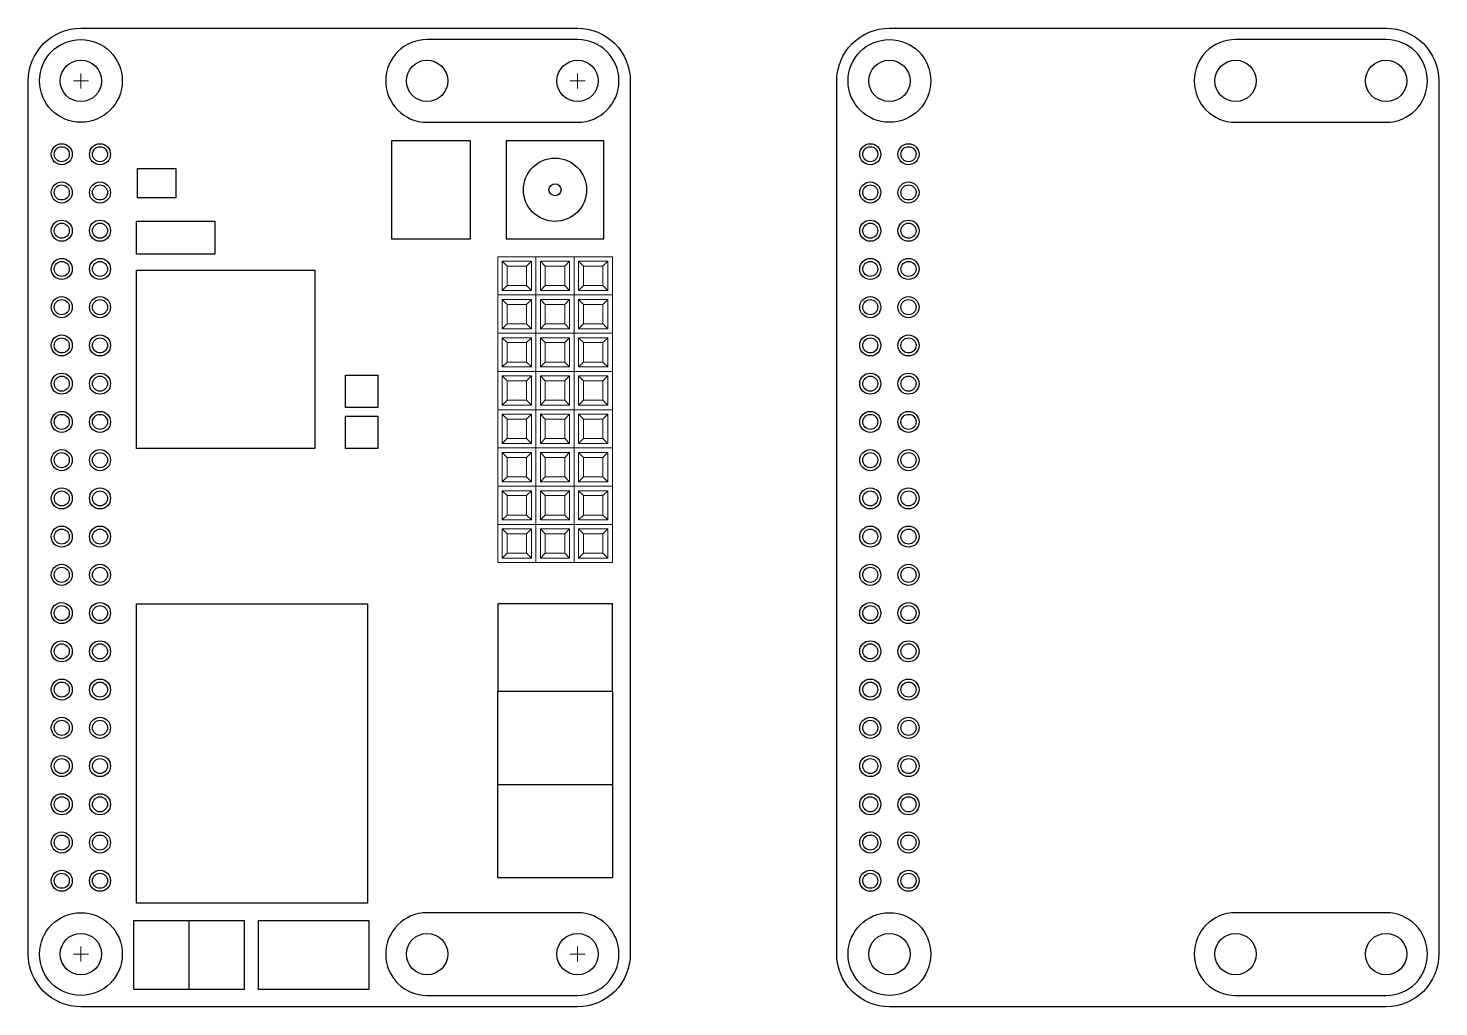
# Model space of a CAD drawing. Header units: millimetres. Extents: x 28.8 to 122.5, y 41.1 to 106.1.
import ezdxf

# ---------------------------------------------------------------- set-up
doc = ezdxf.new("R2010")
doc.units = ezdxf.units.MM
doc.layers.add('1', color=60, linetype='Continuous')
doc.layers.add('1U', color=110, linetype='Continuous')
doc.layers.add('BODY', color=7, linetype='Continuous', lineweight=18)

# ---------------------------------------------------------------- blocks, each defined once
blk = doc.blocks.new('ee')
at = {"layer": 'BODY', "color": 252, "linetype": 'ByBlock', "true_color": 0x939598}
for p, q in [((0.625, 1.915), (0.3, 2.24)), ((1.915, 1.915), (2.24, 2.24)), ((0.625, 0.625), (0.3, 0.3)), ((1.915, 0.625), (2.24, 0.3))]:
    blk.add_line(p, q, dxfattribs=at)
for points in [[(0, 0), (2.54, 0), (2.54, 2.54), (0, 2.54)], [(0.3, 0.3), (2.24, 0.3), (2.24, 2.24), (0.3, 2.24)], [(0.625, 0.625), (1.915, 0.625), (1.915, 1.915), (0.625, 1.915)]]:
    blk.add_lwpolyline(points, close=True, dxfattribs=at)

msp = doc.modelspace()

# ---------------------------------------------------------------- linework, layer by layer
at = {"layer": '1', "color": 252, "linetype": 'ByBlock', "true_color": 0x939598}
for p, q in [((60.005, 55.854), (67.625, 55.854)), ((39.494, 46.816), (39.494, 42.223))]:
    msp.add_line(p, q, dxfattribs=at)
for points in [[(65.315, 105.33), (55.315, 105.33, 1), (55.315, 99.83), (65.315, 99.83, 1)], [(119.031, 105.33), (109.031, 105.33, 1), (109.031, 99.83), (119.031, 99.83, 1)], [(65.315, 47.33), (55.315, 47.33, 1), (55.315, 41.83), (65.315, 41.83, 1)], [(119.031, 47.33), (109.031, 47.33, 1), (109.031, 41.83), (119.031, 41.83, 1)]]:
    msp.add_lwpolyline(points, format="xyb", close=True, dxfattribs=at)
for points in [[(58.193, 98.6), (52.945, 98.6), (52.945, 92.1), (58.193, 92.1)], [(67.065, 92.1), (67.065, 98.6), (60.565, 98.6), (60.565, 92.1)], [(36.066, 96.751), (38.612, 96.751), (38.612, 94.823), (36.066, 94.823)], [(36.005, 93.263), (41.217, 93.263), (41.217, 91.063), (36.005, 91.063)], [(36.005, 90.016), (47.85, 90.016), (47.85, 78.17), (36.005, 78.17)], [(49.895, 83.026), (52.037, 83.026), (52.037, 80.884), (49.895, 80.884)], [(49.895, 80.313), (52.037, 80.313), (52.037, 78.17), (49.895, 78.17)], [(36.005, 67.845), (51.365, 67.845), (51.365, 47.953), (36.005, 47.953)], [(60.005, 62.052), (67.625, 62.052), (67.625, 67.845), (60.005, 67.845)], [(60.005, 62.052), (67.625, 62.052), (67.625, 49.655), (60.005, 49.655)], [(35.829, 46.816), (43.158, 46.816), (43.158, 42.223), (35.829, 42.223)], [(44.119, 46.816), (51.447, 46.816), (51.447, 42.223), (44.119, 42.223)]]:
    msp.add_lwpolyline(points, close=True, dxfattribs=at)
for centre, radius in [((31.045, 97.71), 0.7), ((33.585, 97.71), 0.7), ((84.761, 97.71), 0.7), ((87.301, 97.71), 0.7), ((31.045, 97.71), 0.5), ((33.585, 97.71), 0.5), ((84.761, 97.71), 0.5), ((87.301, 97.71), 0.5), ((63.815, 95.35), 2.1), ((31.045, 95.17), 0.7), ((31.045, 95.17), 0.5), ((33.585, 95.17), 0.7), ((33.585, 95.17), 0.5), ((63.815, 95.35), 0.4), ((84.761, 95.17), 0.7), ((84.761, 95.17), 0.5), ((87.301, 95.17), 0.7), ((87.301, 95.17), 0.5), ((31.045, 92.63), 0.7), ((31.045, 92.63), 0.5), ((33.585, 92.63), 0.7), ((33.585, 92.63), 0.5), ((84.761, 92.63), 0.7), ((84.761, 92.63), 0.5), ((87.301, 92.63), 0.7), ((87.301, 92.63), 0.5), ((31.045, 90.09), 0.7), ((31.045, 90.09), 0.5), ((33.585, 90.09), 0.7), ((33.585, 90.09), 0.5), ((84.761, 90.09), 0.7), ((84.761, 90.09), 0.5), ((87.301, 90.09), 0.7), ((87.301, 90.09), 0.5), ((31.045, 87.55), 0.7), ((33.585, 87.55), 0.7), ((84.761, 87.55), 0.7), ((87.301, 87.55), 0.7), ((31.045, 87.55), 0.5), ((33.585, 87.55), 0.5), ((84.761, 87.55), 0.5), ((87.301, 87.55), 0.5), ((31.045, 85.01), 0.7), ((31.045, 85.01), 0.5), ((33.585, 85.01), 0.7), ((33.585, 85.01), 0.5), ((84.761, 85.01), 0.7), ((84.761, 85.01), 0.5), ((87.301, 85.01), 0.7), ((87.301, 85.01), 0.5), ((31.045, 82.47), 0.7), ((31.045, 82.47), 0.5), ((33.585, 82.47), 0.7), ((33.585, 82.47), 0.5), ((84.761, 82.47), 0.7), ((84.761, 82.47), 0.5), ((87.301, 82.47), 0.7), ((87.301, 82.47), 0.5), ((31.045, 79.93), 0.7), ((33.585, 79.93), 0.7), ((84.761, 79.93), 0.7), ((87.301, 79.93), 0.7), ((31.045, 79.93), 0.5), ((33.585, 79.93), 0.5), ((84.761, 79.93), 0.5), ((87.301, 79.93), 0.5), ((31.045, 77.39), 0.7), ((31.045, 77.39), 0.5), ((33.585, 77.39), 0.7), ((33.585, 77.39), 0.5), ((84.761, 77.39), 0.7), ((84.761, 77.39), 0.5), ((87.301, 77.39), 0.7), ((87.301, 77.39), 0.5), ((31.045, 74.85), 0.7), ((31.045, 74.85), 0.5), ((33.585, 74.85), 0.7), ((33.585, 74.85), 0.5), ((84.761, 74.85), 0.7), ((84.761, 74.85), 0.5), ((87.301, 74.85), 0.7), ((87.301, 74.85), 0.5), ((31.045, 72.31), 0.7), ((31.045, 72.31), 0.5), ((33.585, 72.31), 0.7), ((33.585, 72.31), 0.5), ((84.761, 72.31), 0.7), ((84.761, 72.31), 0.5), ((87.301, 72.31), 0.7), ((87.301, 72.31), 0.5), ((31.045, 69.77), 0.7), ((33.585, 69.77), 0.7), ((84.761, 69.77), 0.7), ((87.301, 69.77), 0.7), ((31.045, 69.77), 0.5), ((33.585, 69.77), 0.5), ((84.761, 69.77), 0.5), ((87.301, 69.77), 0.5), ((31.045, 67.23), 0.7), ((31.045, 67.23), 0.5), ((33.585, 67.23), 0.7), ((33.585, 67.23), 0.5), ((84.761, 67.23), 0.7), ((84.761, 67.23), 0.5), ((87.301, 67.23), 0.7), ((87.301, 67.23), 0.5), ((31.045, 64.69), 0.7), ((31.045, 64.69), 0.5), ((33.585, 64.69), 0.7), ((33.585, 64.69), 0.5), ((84.761, 64.69), 0.7), ((84.761, 64.69), 0.5), ((87.301, 64.69), 0.7), ((87.301, 64.69), 0.5), ((31.045, 62.15), 0.7), ((33.585, 62.15), 0.7), ((84.761, 62.15), 0.7), ((87.301, 62.15), 0.7), ((31.045, 62.15), 0.5), ((33.585, 62.15), 0.5), ((84.761, 62.15), 0.5), ((87.301, 62.15), 0.5), ((31.045, 59.61), 0.7), ((31.045, 59.61), 0.5), ((33.585, 59.61), 0.7), ((33.585, 59.61), 0.5), ((84.761, 59.61), 0.7), ((84.761, 59.61), 0.5), ((87.301, 59.61), 0.7), ((87.301, 59.61), 0.5), ((31.045, 57.07), 0.7), ((31.045, 57.07), 0.5), ((33.585, 57.07), 0.7), ((33.585, 57.07), 0.5), ((84.761, 57.07), 0.7), ((84.761, 57.07), 0.5), ((87.301, 57.07), 0.7), ((87.301, 57.07), 0.5), ((31.045, 54.53), 0.7), ((31.045, 54.53), 0.5), ((33.585, 54.53), 0.7), ((33.585, 54.53), 0.5), ((84.761, 54.53), 0.7), ((84.761, 54.53), 0.5), ((87.301, 54.53), 0.7), ((87.301, 54.53), 0.5), ((31.045, 51.99), 0.7), ((31.045, 51.99), 0.5), ((33.585, 51.99), 0.7), ((33.585, 51.99), 0.5), ((84.761, 51.99), 0.7), ((84.761, 51.99), 0.5), ((87.301, 51.99), 0.7), ((87.301, 51.99), 0.5), ((31.045, 49.45), 0.7), ((31.045, 49.45), 0.5), ((33.585, 49.45), 0.7), ((33.585, 49.45), 0.5), ((84.761, 49.45), 0.7), ((84.761, 49.45), 0.5), ((87.301, 49.45), 0.7), ((87.301, 49.45), 0.5)]:
    msp.add_circle(centre, radius, dxfattribs=at)
at = {"layer": '1U', "color": 252, "linetype": 'ByBlock', "true_color": 0x939598}
for centre, radius in [((32.315, 102.58), 2.75), ((86.031, 102.58), 2.75), ((32.315, 102.58), 1.375), ((55.315, 102.58), 1.375), ((65.315, 102.58), 1.375), ((86.031, 102.58), 1.375), ((109.031, 102.58), 1.375), ((119.031, 102.58), 1.375), ((32.315, 44.58), 2.75), ((86.031, 44.58), 2.75), ((32.315, 44.58), 1.375), ((55.315, 44.58), 1.375), ((65.315, 44.58), 1.375), ((86.031, 44.58), 1.375), ((109.031, 44.58), 1.375), ((119.031, 44.58), 1.375)]:
    msp.add_circle(centre, radius, dxfattribs=at)
at = {"layer": 'BODY', "linetype": 'ByBlock'}
for p, q in [((32.815, 102.58), (31.815, 102.58)), ((32.315, 103.08), (32.315, 102.08)), ((65.815, 102.58), (64.815, 102.58)), ((65.315, 103.08), (65.315, 102.08)), ((32.315, 45.08), (32.315, 44.08)), ((65.315, 45.08), (65.315, 44.08)), ((32.815, 44.58), (31.815, 44.58)), ((65.815, 44.58), (64.815, 44.58))]:
    msp.add_line(p, q, dxfattribs=at)
at = {"layer": 'BODY', "linetype": 'ByBlock', "lineweight": 30}
for points in [[(32.315, 106.08), (65.315, 106.08, -0.414214), (68.815, 102.58), (68.815, 44.58, -0.414214), (65.315, 41.08), (32.315, 41.08, -0.414214), (28.815, 44.58), (28.815, 102.58, -0.414214)], [(86.031, 106.08), (119.031, 106.08, -0.414214), (122.531, 102.58), (122.531, 44.58, -0.414214), (119.031, 41.08), (86.031, 41.08, -0.414214), (82.531, 44.58), (82.531, 102.58, -0.414214)]]:
    msp.add_lwpolyline(points, format="xyb", close=True, dxfattribs=at)

# ---------------------------------------------------------------- block references
at = {"layer": 'BODY', "color": 114, "linetype": 'ByBlock', "true_color": 0x139b48, "rotation": 270}
for p in [(60.005, 90.9), (62.545, 90.9), (65.085, 90.9), (60.005, 88.36), (62.545, 88.36), (65.085, 88.36), (60.005, 85.82), (62.545, 85.82), (65.085, 85.82), (60.005, 83.28), (62.545, 83.28), (65.085, 83.28), (60.005, 80.74), (62.545, 80.74), (65.085, 80.74), (60.005, 78.2), (62.545, 78.2), (65.085, 78.2), (60.005, 75.66), (62.545, 75.66), (65.085, 75.66), (60.005, 73.12), (62.545, 73.12), (65.085, 73.12)]:
    msp.add_blockref('ee', p, dxfattribs=at)

doc.saveas('drawing.dxf')
